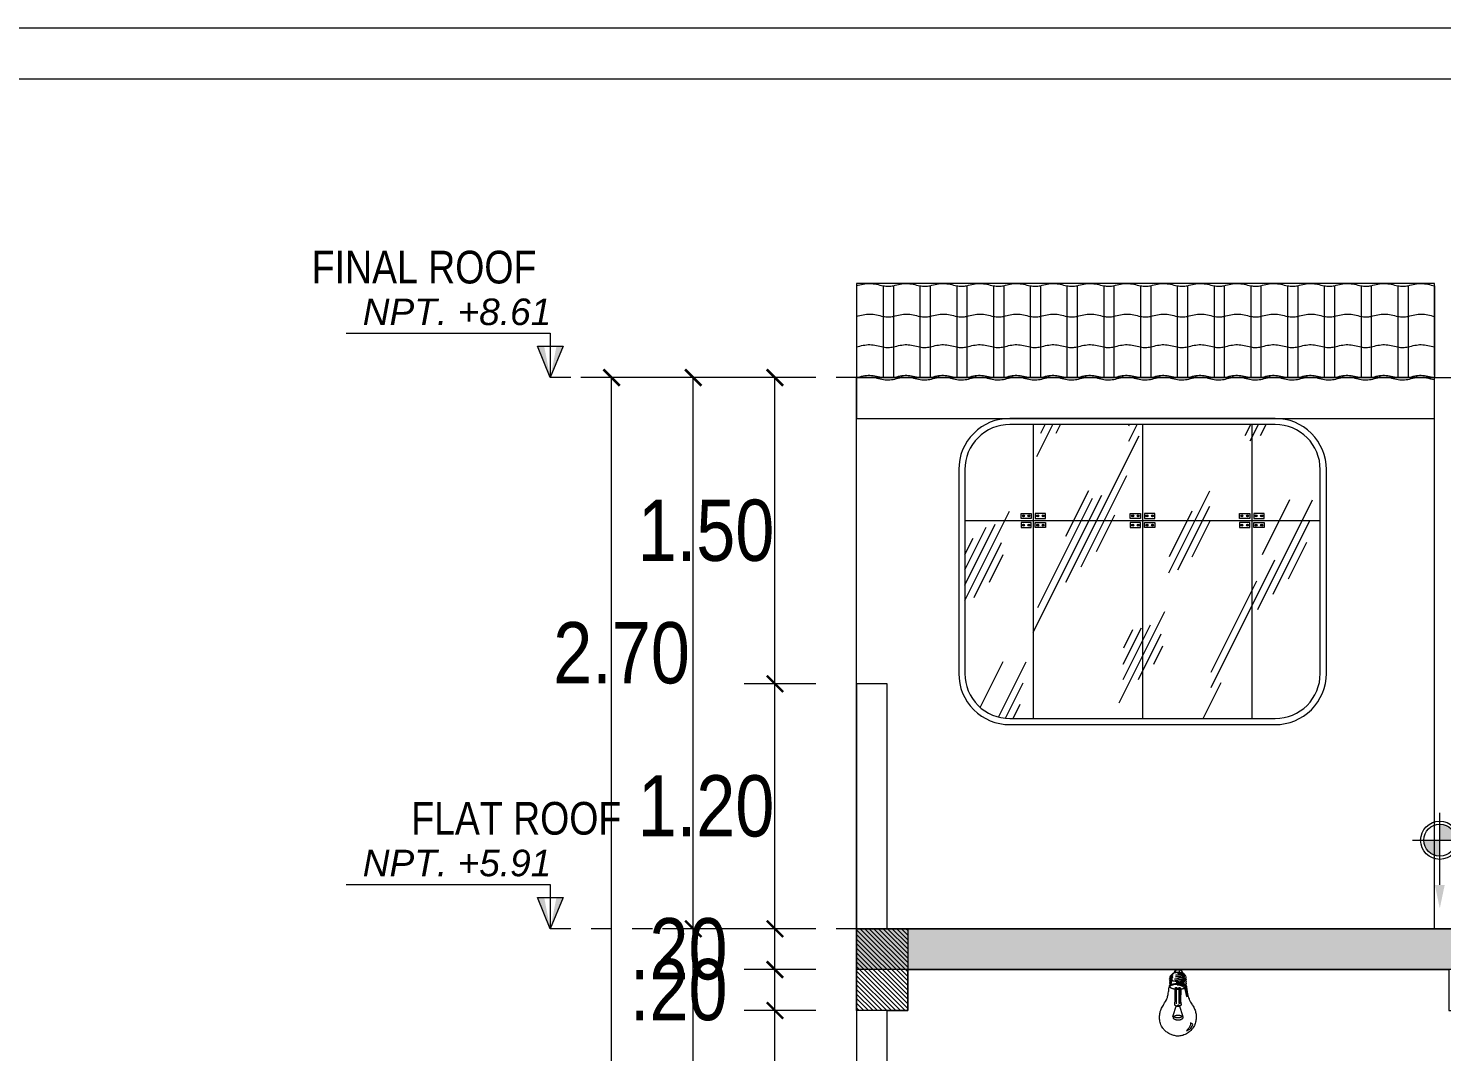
# Model space of a CAD drawing. Header units: millimetres. Extents: x 56 to 215, y 47 to 103.
# Drawn here: x 123.67 to 130.59, y 97.65 to 102.66 of the extents above; entities that cross this region are included whole.
import ezdxf
from ezdxf.enums import TextEntityAlignment as Align

# ---------------------------------------------------------------- set-up
doc = ezdxf.new("R2010")
doc.units = ezdxf.units.MM
doc.linetypes.add('DASHED2', pattern=[0.375, 0.25, -0.125])
for name, color, linetype, lineweight in [('A_Bloques', 56, 'Continuous', 15), ('A_Pared', 147, 'Continuous', 15), ('A_Texto', 43, 'Continuous', 9), ('A_Ventana', 140, 'Continuous', 9), ('E_Columna', 3, 'Continuous', 25), ('G_Proyección', 8, 'DASHED2', 15), ('G_Sombreados', 8, 'Continuous', 9), ('G_Texto', 122, 'Continuous', 20), ('Teja', 14, 'Continuous', 20)]:
    doc.layers.add(name, color=color, linetype=linetype, lineweight=lineweight)
doc.layers.add('E_Concreto', color=157, linetype='Continuous')
doc.layers.add('G_Acotación', color=171, linetype='Continuous')
doc.styles.add('Acotacion', font='ARIALN.TTF')
doc.styles.add('AMBIENTES', font='ARIALNB.TTF', dxfattribs={"height": 0.15})
doc.styles.add('ARIAL', font='ariali.ttf', dxfattribs={"height": 0.12})
doc.styles.add('Arial Marron', font='ARIALN.TTF')
doc.styles.add('Cotas', font='ARIALNB.TTF', dxfattribs={"height": 0.1})
doc.styles.add('Niveles', font='swissck.ttf')
doc.dimstyles.new('Lenin_50', dxfattribs={"dimtxt": 0.3, "dimasz": 0.08, "dimexe": 0.15, "dimexo": 0.2, "dimgap": 0.03, "dimtad": 2, "dimtih": 1, "dimtoh": 1, "dimlfac": -1, "dimzin": 4, "dimdsep": 46, "dimtxsty": 'Acotacion', "dimblk": 'ARCHTICK', "dimcen": 0.08, "dimclrd": 256, "dimclre": 256, "dimclrt": 4, "dimazin": 1, "dimtm": 1e-09, "dimtfac": 1, "dimtmove": 2, "dimatfit": 2, "dimfxl": 1, "dimtolj": 1, "dimlwd": 13, "dimlwe": 18, "dimarcsym": 0})

# ---------------------------------------------------------------- blocks, each defined once
blk = doc.blocks.new('TITULP')
h = blk.add_hatch(color=1)
h.paths.add_polyline_path([(0, -0.0554), (0, -0.134), (0.0785, -0.134, 0.414214)])
h.paths.add_polyline_path([(0, -0.134), (-0.0785, -0.134, 0.414214), (0, -0.2125)])
for p, q in [((0, -0.3527), (0, 0)), ((-0.134, -0.134), (0.134, -0.134)), ((0.2939, -0.2939), (0.5699, -0.2939))]:
    blk.add_line(p, q)
at = {"lineweight": 18}
blk.add_line((0.134, -0.134), (0.2939, -0.2939), dxfattribs=at)
for radius in [0.0937, 0.0785]:
    blk.add_circle((0, -0.134), radius)
blk.add_solid([(0.0242, -0.3527), (0, -0.4678), (-0.0242, -0.3527)])
at = {"style": 'Arial Marron', "width": 1.35}
blk.add_attdef('%%USALA', text='', height=0.14, dxfattribs=at).set_placement((0.3052, -0.1124), align=Align.TOP_LEFT)
at = {"style": 'Arial Marron', "width": 1.1}
blk.add_attdef('NPT%%P0.00', text='', height=0.1, dxfattribs=at).set_placement((0.6033, -0.3972), align=Align.MIDDLE_CENTER)
at = {"style": 'Arial Marron'}
blk.add_attdef('PISO', text='', height=0.08, dxfattribs=at).set_placement((0.6033, -0.5391), align=Align.MIDDLE_CENTER)
blk = doc.blocks.new('FOCO')
at = {"color": 7, "lineweight": 13}
for points in [[(0.044, -0.034), (0.027, -0.007), (0.025, -0.006), (0.023, -0.004), (0.02, -0.003), (0.017, -0.002), (0.014, -0.001), (0.011, -0.001), (0.008, -0.001), (0.005, 0), (0.001, 0), (-0.001, 0), (-0.005, 0), (-0.008, -0.001), (-0.011, -0.001), (-0.015, -0.001), (-0.018, -0.002), (-0.021, -0.003), (-0.023, -0.004), (-0.025, -0.006), (-0.026, -0.007), (-0.028, -0.008), (-0.043, -0.034)], [(-0.086, -0.268), (-0.083, -0.264), (-0.066, -0.19), (-0.063, -0.182), (-0.058, -0.176), (-0.051, -0.171), (-0.044, -0.166), (-0.036, -0.162), (-0.028, -0.159), (-0.018, -0.155), (-0.011, -0.153), (-0.001, -0.152), (0.011, -0.153), (0.009, -0.148), (0.001, -0.147), (-0.005, -0.147), (-0.013, -0.148), (-0.02, -0.149), (-0.03, -0.15), (-0.037, -0.152), (-0.046, -0.154), (-0.05, -0.156), (-0.058, -0.159), (-0.065, -0.163), (-0.068, -0.166), (-0.07, -0.17), (-0.072, -0.177), (-0.073, -0.185), (-0.086, -0.268), (-0.086, -0.268)], [(-0.012, -0.197), (-0.012, -0.335)], [(0.021, -0.197), (0.022, -0.335)], [(-0.082, -0.599), (-0.098, -0.591), (-0.113, -0.582), (-0.124, -0.573), (-0.131, -0.563), (-0.136, -0.553), (-0.14, -0.544), (-0.142, -0.535), (-0.121, -0.522), (-0.119, -0.535), (-0.116, -0.548), (-0.111, -0.562), (-0.104, -0.573), (-0.095, -0.585), (-0.082, -0.599), (-0.082, -0.599)], [(-0.044, -0.471), (-0.044, -0.472), (-0.043, -0.474), (-0.043, -0.476), (-0.042, -0.477), (-0.041, -0.479), (-0.04, -0.48), (-0.039, -0.482), (-0.038, -0.483), (-0.037, -0.484), (-0.035, -0.486), (-0.033, -0.487), (-0.031, -0.488), (-0.029, -0.489), (-0.027, -0.49), (-0.025, -0.491), (-0.022, -0.492), (-0.02, -0.493), (-0.017, -0.493), (-0.014, -0.494), (-0.012, -0.495), (-0.009, -0.495), (-0.006, -0.495), (-0.003, -0.496), (0, -0.496), (0.003, -0.496), (0.006, -0.496), (0.008, -0.495), (0.011, -0.495), (0.014, -0.495), (0.017, -0.494), (0.02, -0.494), (0.022, -0.493), (0.025, -0.492), (0.027, -0.492), (0.03, -0.491), (0.032, -0.49), (0.034, -0.489), (0.036, -0.487), (0.038, -0.486), (0.04, -0.485), (0.041, -0.484), (0.043, -0.482), (0.044, -0.481), (0.045, -0.479), (0.046, -0.478), (0.047, -0.476), (0.047, -0.475), (0.048, -0.473), (0.048, -0.472), (0.048, -0.47), (0.048, -0.468), (0.047, -0.467), (0.047, -0.465), (0.046, -0.464), (0.045, -0.462), (0.044, -0.461), (0.043, -0.459), (0.041, -0.458), (0.04, -0.457), (0.038, -0.455), (0.036, -0.454), (0.034, -0.453), (0.032, -0.452), (0.03, -0.451), (0.027, -0.45), (0.025, -0.449), (0.022, -0.449), (0.02, -0.448), (0.017, -0.447), (0.014, -0.447), (0.011, -0.447), (0.008, -0.446), (0.006, -0.446), (0.003, -0.446), (0, -0.446), (-0.003, -0.446), (-0.006, -0.446), (-0.009, -0.447), (-0.012, -0.447), (-0.014, -0.448), (-0.017, -0.448), (-0.02, -0.449), (-0.022, -0.45), (-0.025, -0.451), (-0.027, -0.452), (-0.029, -0.453), (-0.031, -0.454), (-0.033, -0.455), (-0.035, -0.456), (-0.037, -0.457), (-0.038, -0.459), (-0.039, -0.46), (-0.04, -0.462), (-0.041, -0.463), (-0.042, -0.465), (-0.043, -0.466), (-0.043, -0.468), (-0.044, -0.469), (-0.044, -0.471)]]:
    blk.add_lwpolyline(points, dxfattribs=at)
at = {"color": 47, "lineweight": 13}
blk.add_lwpolyline([(0.028, -0.028), (0.02, -0.003), (0.017, -0.002), (0.014, -0.001), (0.011, -0.001), (0.008, -0.001), (0.005, 0), (0.001, 0), (-0.001, 0), (-0.005, 0), (-0.008, -0.026)], dxfattribs=at)
at = {"color": 254, "lineweight": 13}
for points in [[(-0.069, -0.149), (-0.072, -0.151), (-0.074, -0.153), (-0.075, -0.155), (-0.076, -0.156), (-0.077, -0.157), (-0.078, -0.159), (-0.078, -0.159), (-0.079, -0.161), (-0.079, -0.163), (-0.079, -0.165), (-0.081, -0.173), (-0.091, -0.239), (-0.093, -0.249), (-0.095, -0.256), (-0.097, -0.265), (-0.101, -0.276), (-0.105, -0.285), (-0.108, -0.293), (-0.111, -0.3), (-0.114, -0.306), (-0.12, -0.318), (-0.126, -0.328), (-0.132, -0.338), (-0.137, -0.345), (-0.145, -0.359), (-0.151, -0.369), (-0.156, -0.377), (-0.16, -0.386), (-0.164, -0.397), (-0.167, -0.407), (-0.17, -0.417), (-0.172, -0.426), (-0.174, -0.436), (-0.175, -0.448), (-0.176, -0.462), (-0.176, -0.476), (-0.175, -0.486), (-0.173, -0.496), (-0.171, -0.505), (-0.169, -0.516), (-0.165, -0.528), (-0.162, -0.538), (-0.158, -0.548), (-0.153, -0.557), (-0.146, -0.568), (-0.138, -0.579), (-0.131, -0.588), (-0.124, -0.595), (-0.116, -0.602), (-0.108, -0.609), (-0.1, -0.616), (-0.09, -0.622), (-0.079, -0.629), (-0.068, -0.635), (-0.055, -0.64), (-0.044, -0.644), (-0.035, -0.646), (-0.024, -0.648), (-0.015, -0.65), (-0.004, -0.651), (0.006, -0.651), (0.017, -0.651), (0.026, -0.65), (0.036, -0.647), (0.044, -0.646), (0.054, -0.643), (0.063, -0.64), (0.071, -0.637), (0.079, -0.633), (0.087, -0.629), (0.094, -0.625), (0.102, -0.62), (0.11, -0.614), (0.118, -0.608), (0.125, -0.602), (0.132, -0.595), (0.14, -0.587), (0.146, -0.579), (0.152, -0.573), (0.158, -0.563), (0.164, -0.553), (0.17, -0.541), (0.174, -0.529), (0.177, -0.518), (0.18, -0.506), (0.182, -0.495), (0.183, -0.484), (0.183, -0.474), (0.183, -0.464), (0.183, -0.453), (0.182, -0.443), (0.181, -0.431), (0.179, -0.42), (0.176, -0.41), (0.172, -0.398), (0.168, -0.387), (0.163, -0.378), (0.157, -0.367), (0.151, -0.357), (0.146, -0.347), (0.14, -0.337), (0.135, -0.326), (0.125, -0.311), (0.117, -0.295), (0.112, -0.287), (0.11, -0.28), (0.107, -0.272), (0.104, -0.262), (0.102, -0.254), (0.099, -0.245), (0.098, -0.232), (0.096, -0.218), (0.094, -0.207), (0.092, -0.192), (0.091, -0.182), (0.09, -0.174), (0.087, -0.165), (0.087, -0.163), (0.086, -0.16), (0.086, -0.159), (0.086, -0.159), (0.085, -0.157), (0.084, -0.156), (0.082, -0.154), (0.08, -0.153), (0.078, -0.15), (0.074, -0.149), (0.07, -0.146), (0.066, -0.145), (0.062, -0.143), (0.058, -0.142), (0.054, -0.141), (0.049, -0.14), (0.045, -0.139), (0.04, -0.138), (0.036, -0.138), (0.031, -0.137), (0.026, -0.137), (0.022, -0.136), (0.017, -0.136), (0.012, -0.136), (0.008, -0.136), (0.004, -0.136), (0, -0.136), (-0.006, -0.136), (-0.01, -0.136), (-0.014, -0.136), (-0.019, -0.137), (-0.024, -0.137), (-0.028, -0.138), (-0.033, -0.138), (-0.038, -0.139), (-0.042, -0.14), (-0.046, -0.141), (-0.05, -0.142), (-0.054, -0.143), (-0.058, -0.145), (-0.061, -0.146), (-0.065, -0.148), (-0.069, -0.149), (-0.069, -0.149)], [(-0.062, -0.089), (-0.06, -0.091), (-0.052, -0.085), (-0.045, -0.082), (-0.036, -0.08), (-0.038, -0.078), (-0.043, -0.078), (-0.049, -0.079), (-0.056, -0.083), (-0.062, -0.089), (-0.062, -0.089)], [(-0.061, -0.066), (-0.059, -0.068), (-0.051, -0.063), (-0.043, -0.059), (-0.034, -0.057), (-0.036, -0.055), (-0.042, -0.055), (-0.049, -0.057), (-0.056, -0.061), (-0.061, -0.066), (-0.061, -0.066)], [(-0.06, -0.109), (-0.057, -0.111), (-0.048, -0.107), (-0.039, -0.103), (-0.031, -0.101), (-0.032, -0.099), (-0.038, -0.099), (-0.046, -0.101), (-0.054, -0.104), (-0.06, -0.109), (-0.06, -0.109)], [(-0.054, -0.13), (-0.05, -0.132), (-0.04, -0.127), (-0.032, -0.124), (-0.023, -0.122), (-0.025, -0.12), (-0.031, -0.12), (-0.038, -0.122), (-0.046, -0.125), (-0.054, -0.13), (-0.054, -0.13)], [(-0.005, -0.35), (-0.005, -0.351), (-0.005, -0.351), (-0.005, -0.351), (-0.005, -0.352), (-0.005, -0.352), (-0.004, -0.352), (-0.004, -0.353), (-0.004, -0.353), (-0.004, -0.353), (-0.004, -0.354), (-0.004, -0.354), (-0.004, -0.354), (-0.003, -0.355), (-0.003, -0.355), (-0.003, -0.355), (-0.003, -0.355), (-0.003, -0.356), (-0.002, -0.356), (-0.002, -0.356), (-0.002, -0.356), (-0.002, -0.356), (-0.001, -0.356), (-0.001, -0.356), (-0.001, -0.356), (-0.001, -0.356), (0, -0.356), (0, -0.356), (0, -0.356), (0, -0.356), (0, -0.356), (0.001, -0.356), (0.001, -0.356), (0.001, -0.356), (0.001, -0.355), (0.002, -0.355), (0.002, -0.355), (0.002, -0.355), (0.002, -0.354), (0.002, -0.354), (0.002, -0.354), (0.003, -0.353), (0.003, -0.353), (0.003, -0.353), (0.003, -0.352), (0.003, -0.352), (0.003, -0.351), (0.003, -0.351), (0.003, -0.351), (0.003, -0.35), (0.003, -0.35), (0.003, -0.35), (0.003, -0.349), (0.003, -0.349), (0.003, -0.348), (0.003, -0.348), (0.003, -0.348), (0.003, -0.347), (0.003, -0.347), (0.002, -0.347), (0.002, -0.346), (0.002, -0.346), (0.002, -0.346), (0.002, -0.345), (0.002, -0.345), (0.001, -0.345), (0.001, -0.345), (0.001, -0.344), (0.001, -0.344), (0, -0.344), (0, -0.344), (0, -0.344), (0, -0.344), (0, -0.344), (-0.001, -0.344), (-0.001, -0.344), (-0.001, -0.344), (-0.001, -0.344), (-0.002, -0.344), (-0.002, -0.344), (-0.002, -0.344), (-0.002, -0.344), (-0.003, -0.345), (-0.003, -0.345), (-0.003, -0.345), (-0.003, -0.345), (-0.003, -0.346), (-0.004, -0.346), (-0.004, -0.346), (-0.004, -0.346), (-0.004, -0.347), (-0.004, -0.347), (-0.004, -0.347), (-0.004, -0.348), (-0.005, -0.348), (-0.005, -0.349), (-0.005, -0.349), (-0.005, -0.349), (-0.005, -0.35), (-0.005, -0.35)]]:
    blk.add_lwpolyline(points, dxfattribs=at)
at = {"color": 31, "lineweight": 13}
for points in [[(0.08, -0.153), (0.081, -0.149), (0.081, -0.147), (0.081, -0.146), (0.08, -0.142), (0.081, -0.14), (0.082, -0.137), (0.083, -0.136), (0.084, -0.133), (0.084, -0.13), (0.083, -0.128), (0.082, -0.126), (0.08, -0.124), (0.079, -0.121), (0.079, -0.12), (0.08, -0.118), (0.081, -0.116), (0.083, -0.114), (0.084, -0.113), (0.084, -0.111), (0.083, -0.109), (0.082, -0.107), (0.08, -0.105), (0.08, -0.103), (0.079, -0.101), (0.08, -0.099), (0.081, -0.097), (0.083, -0.095), (0.085, -0.093), (0.085, -0.091), (0.084, -0.088), (0.083, -0.087), (0.081, -0.085), (0.079, -0.082), (0.078, -0.079), (0.079, -0.076), (0.081, -0.074), (0.082, -0.072), (0.082, -0.07), (0.081, -0.069), (0.08, -0.067), (0.078, -0.064), (0.074, -0.059), (0.066, -0.051), (0.06, -0.045), (0.056, -0.041), (0.051, -0.039), (0.047, -0.036), (0.04, -0.032), (0.03, -0.028), (0.022, -0.027), (0.014, -0.026), (0.003, -0.025), (-0.008, -0.026), (-0.018, -0.026), (-0.026, -0.027), (-0.033, -0.029), (-0.039, -0.031), (-0.043, -0.033), (-0.047, -0.036), (-0.05, -0.038), (-0.053, -0.041), (-0.063, -0.054), (-0.07, -0.065), (-0.073, -0.071), (-0.074, -0.073), (-0.074, -0.075), (-0.074, -0.077), (-0.073, -0.079), (-0.072, -0.081), (-0.071, -0.083), (-0.072, -0.085), (-0.073, -0.087), (-0.074, -0.088), (-0.075, -0.09), (-0.076, -0.092), (-0.077, -0.094), (-0.077, -0.097), (-0.076, -0.098), (-0.075, -0.1), (-0.074, -0.102), (-0.072, -0.104), (-0.072, -0.106), (-0.072, -0.107), (-0.074, -0.11), (-0.076, -0.112), (-0.076, -0.114), (-0.076, -0.117), (-0.075, -0.119), (-0.074, -0.121), (-0.073, -0.123), (-0.072, -0.125), (-0.073, -0.127), (-0.074, -0.13), (-0.075, -0.131), (-0.076, -0.133), (-0.077, -0.135), (-0.077, -0.137), (-0.077, -0.138), (-0.075, -0.141), (-0.074, -0.143), (-0.073, -0.145), (-0.073, -0.147), (-0.074, -0.149), (-0.073, -0.153), (-0.072, -0.153)], [(0.079, -0.153), (0.08, -0.153), (0.08, -0.153)]]:
    blk.add_lwpolyline(points, dxfattribs=at)
at = {"color": 21, "lineweight": 13}
for points in [[(0.001, -0.127), (0.02, -0.126), (-0.009, -0.123), (-0.007, -0.122), (-0.004, -0.12), (0.001, -0.119), (0.007, -0.117), (0.014, -0.116), (0.022, -0.116), (0.032, -0.115), (0.042, -0.114), (0.053, -0.114), (0.036, -0.11), (0.026, -0.108), (0.017, -0.108), (0.005, -0.108), (-0.011, -0.109), (-0.024, -0.111), (-0.036, -0.114), (-0.048, -0.118), (-0.053, -0.12), (-0.058, -0.121), (-0.061, -0.122), (-0.062, -0.121), (-0.062, -0.119), (-0.061, -0.117), (-0.058, -0.114), (-0.053, -0.111), (-0.046, -0.108), (-0.038, -0.104), (-0.027, -0.101), (-0.014, -0.098), (-0.001, -0.097), (0.012, -0.094), (0.036, -0.092), (0.021, -0.089), (0.01, -0.087), (-0.005, -0.088), (-0.02, -0.09), (-0.031, -0.092), (-0.04, -0.094), (-0.048, -0.097), (-0.055, -0.099), (-0.061, -0.101), (-0.064, -0.102), (-0.066, -0.102), (-0.066, -0.1), (-0.064, -0.098), (-0.062, -0.095), (-0.057, -0.092), (-0.051, -0.088), (-0.044, -0.085), (-0.035, -0.082), (-0.025, -0.079), (-0.01, -0.076), (0.001, -0.074), (0.011, -0.072), (0.026, -0.072), (0.011, -0.069), (-0.001, -0.068), (-0.011, -0.068), (-0.022, -0.068), (-0.033, -0.07), (-0.041, -0.072), (-0.048, -0.074), (-0.059, -0.078), (-0.06, -0.078), (-0.061, -0.077), (-0.061, -0.075), (-0.06, -0.072), (-0.057, -0.07), (-0.054, -0.067), (-0.047, -0.064), (-0.04, -0.061), (-0.034, -0.059), (-0.027, -0.057), (-0.02, -0.056), (-0.011, -0.055), (-0.001, -0.055), (0.008, -0.054), (0.024, -0.054), (0.015, -0.052), (0.008, -0.05), (-0.001, -0.049), (-0.008, -0.048), (-0.015, -0.048), (-0.023, -0.048), (-0.029, -0.049), (-0.035, -0.05), (-0.043, -0.052), (-0.049, -0.053), (-0.051, -0.053), (-0.052, -0.051), (-0.051, -0.049), (-0.049, -0.047), (-0.047, -0.045), (-0.044, -0.044), (-0.04, -0.042), (-0.035, -0.041), (-0.024, -0.039), (-0.013, -0.038), (0.008, -0.036), (-0.019, -0.035), (-0.025, -0.035), (-0.028, -0.034), (-0.029, -0.033), (-0.028, -0.03), (-0.03, -0.029), (-0.033, -0.029), (-0.039, -0.031), (-0.043, -0.033), (-0.047, -0.036), (-0.05, -0.038), (-0.053, -0.041), (-0.063, -0.054), (-0.07, -0.065), (-0.073, -0.071), (-0.074, -0.073), (-0.074, -0.075), (-0.074, -0.077), (-0.073, -0.079), (-0.072, -0.081), (-0.071, -0.083), (-0.072, -0.085), (-0.073, -0.087), (-0.074, -0.088), (-0.075, -0.09), (-0.076, -0.092), (-0.077, -0.094), (-0.077, -0.097), (-0.076, -0.098), (-0.075, -0.1), (-0.074, -0.102), (-0.072, -0.104), (-0.072, -0.106), (-0.072, -0.107), (-0.074, -0.11), (-0.076, -0.112), (-0.076, -0.114), (-0.076, -0.117), (-0.075, -0.119), (-0.074, -0.121), (-0.073, -0.123), (-0.072, -0.125), (-0.073, -0.127), (-0.074, -0.13), (-0.075, -0.131), (-0.076, -0.133), (-0.077, -0.135), (-0.077, -0.137), (-0.077, -0.138), (-0.075, -0.141), (-0.074, -0.143), (-0.073, -0.145), (-0.073, -0.151), (-0.06, -0.142), (-0.052, -0.139), (-0.042, -0.136), (-0.031, -0.133), (-0.022, -0.13), (-0.012, -0.129), (0.001, -0.127), (0.001, -0.127)], [(0.081, -0.069), (0.081, -0.071), (0.081, -0.073), (0.08, -0.075), (0.077, -0.072), (0.073, -0.069), (0.069, -0.067), (0.063, -0.065), (0.054, -0.063), (0.052, -0.059), (0.057, -0.06), (0.061, -0.061), (0.063, -0.06), (0.064, -0.058), (0.063, -0.055), (0.061, -0.052), (0.057, -0.048), (0.052, -0.043), (0.044, -0.038), (0.044, -0.034), (0.048, -0.036), (0.052, -0.039), (0.058, -0.043), (0.063, -0.048), (0.067, -0.052), (0.071, -0.057), (0.075, -0.061), (0.079, -0.065), (0.081, -0.069), (0.081, -0.069)], [(0.084, -0.093), (0.083, -0.095), (0.081, -0.092), (0.079, -0.091), (0.077, -0.089), (0.073, -0.088), (0.068, -0.086), (0.062, -0.085), (0.055, -0.082), (0.054, -0.077), (0.061, -0.08), (0.067, -0.082), (0.071, -0.082), (0.074, -0.082), (0.076, -0.081), (0.078, -0.079), (0.079, -0.081), (0.081, -0.085), (0.083, -0.087), (0.085, -0.09), (0.084, -0.093), (0.084, -0.093)], [(0.084, -0.112), (0.083, -0.114), (0.082, -0.112), (0.08, -0.111), (0.076, -0.109), (0.072, -0.108), (0.066, -0.107), (0.059, -0.106), (0.057, -0.1), (0.065, -0.101), (0.071, -0.102), (0.076, -0.101), (0.079, -0.099), (0.079, -0.101), (0.079, -0.103), (0.08, -0.104), (0.082, -0.107), (0.084, -0.11), (0.084, -0.112), (0.084, -0.112)], [(0.083, -0.136), (0.082, -0.133), (0.08, -0.131), (0.076, -0.128), (0.072, -0.125), (0.068, -0.124), (0.064, -0.123), (0.066, -0.12), (0.071, -0.12), (0.076, -0.12), (0.08, -0.118), (0.079, -0.12), (0.079, -0.122), (0.08, -0.124), (0.082, -0.127), (0.084, -0.13), (0.084, -0.133), (0.083, -0.136), (0.083, -0.136)], [(0.081, -0.148), (0.079, -0.146), (0.076, -0.144), (0.073, -0.142), (0.07, -0.14), (0.067, -0.139), (0.065, -0.137), (0.069, -0.136), (0.073, -0.137), (0.077, -0.139), (0.081, -0.141), (0.08, -0.142), (0.08, -0.145), (0.081, -0.148), (0.081, -0.148)]]:
    blk.add_lwpolyline(points, dxfattribs=at)
at = {"color": 252, "lineweight": 13}
for points in [[(-0.075, -0.168), (-0.075, -0.169), (-0.075, -0.171), (-0.074, -0.173), (-0.073, -0.174), (-0.071, -0.176), (-0.07, -0.177), (-0.068, -0.179), (-0.065, -0.18), (-0.063, -0.182), (-0.06, -0.183), (-0.057, -0.184), (-0.054, -0.186), (-0.05, -0.187), (-0.046, -0.188), (-0.042, -0.189), (-0.038, -0.19), (-0.034, -0.191), (-0.029, -0.191), (-0.025, -0.192), (-0.02, -0.193), (-0.015, -0.193), (-0.01, -0.193), (-0.005, -0.194), (0, -0.194), (0.005, -0.194), (0.01, -0.194), (0.015, -0.194), (0.019, -0.193), (0.024, -0.193), (0.029, -0.192), (0.034, -0.192), (0.038, -0.191), (0.043, -0.19), (0.047, -0.189), (0.051, -0.189), (0.055, -0.187), (0.059, -0.186), (0.062, -0.185), (0.065, -0.184), (0.068, -0.183), (0.071, -0.181), (0.073, -0.18), (0.075, -0.178), (0.077, -0.177), (0.079, -0.175), (0.08, -0.173), (0.081, -0.172), (0.082, -0.17), (0.082, -0.168), (0.082, -0.167), (0.082, -0.165), (0.081, -0.163), (0.08, -0.162), (0.079, -0.16), (0.077, -0.159), (0.075, -0.157), (0.073, -0.156), (0.071, -0.154), (0.068, -0.153), (0.065, -0.151), (0.062, -0.15), (0.059, -0.149), (0.055, -0.148), (0.051, -0.147), (0.047, -0.146), (0.043, -0.145), (0.038, -0.144), (0.034, -0.143), (0.029, -0.143), (0.024, -0.142), (0.019, -0.142), (0.015, -0.142), (0.01, -0.141), (0.005, -0.141), (0, -0.141), (-0.005, -0.142), (-0.01, -0.142), (-0.015, -0.142), (-0.02, -0.143), (-0.025, -0.143), (-0.029, -0.144), (-0.034, -0.145), (-0.038, -0.145), (-0.042, -0.146), (-0.046, -0.147), (-0.05, -0.148), (-0.054, -0.15), (-0.057, -0.151), (-0.06, -0.152), (-0.063, -0.153), (-0.065, -0.155), (-0.068, -0.156), (-0.07, -0.158), (-0.071, -0.159), (-0.073, -0.161), (-0.074, -0.163), (-0.075, -0.164), (-0.075, -0.166), (-0.075, -0.168)], [(-0.01, -0.349), (-0.046, -0.461), (-0.04, -0.463), (-0.033, -0.466), (-0.023, -0.469), (-0.015, -0.471), (-0.007, -0.472), (0.001, -0.473), (0.009, -0.472), (0.021, -0.471), (0.03, -0.469), (0.039, -0.466), (0.047, -0.462), (0.054, -0.459), (0.018, -0.349)]]:
    blk.add_lwpolyline(points, dxfattribs=at)
at = {"color": 253, "lineweight": 13}
blk.add_lwpolyline([(0.035, -0.348), (0.034, -0.318), (0.031, -0.314), (0.032, -0.189), (0.028, -0.176), (0.017, -0.176), (0.009, -0.182), (-0.001, -0.182), (-0.009, -0.176), (-0.02, -0.176), (-0.024, -0.189), (-0.022, -0.314), (-0.024, -0.318), (-0.027, -0.348), (-0.013, -0.359), (-0.006, -0.359), (-0.003, -0.362), (0.013, -0.362), (0.016, -0.359), (0.022, -0.359), (0.035, -0.348), (0.035, -0.348)], dxfattribs=at)
at = {"color": 251, "lineweight": 13}
for points in [[(-0.007, -0.194), (-0.007, -0.332)], [(0.016, -0.332), (0.016, -0.193)]]:
    blk.add_lwpolyline(points, dxfattribs=at)
blk = doc.blocks.new('_ArchTick')
at = {"color": 0, "linetype": 'ByBlock', "const_width": 0.15}
blk.add_lwpolyline([(-0.5, -0.5), (0.5, 0.5)], dxfattribs=at)
blk = doc.blocks.new('*D217')
at = {"layer": 'Defpoints', "color": 0, "transparency": 16777216}
for p in [(127.326, 97.8475), (127.726, 97.8475), (127.726, 95.5475)]:
    blk.add_point(p, dxfattribs=at)
at = {"layer": 'G_Acotación', "lineweight": 18, "transparency": 16777216}
for p, q in [((127.526, 97.8475), (127.176, 97.8475)), ((127.526, 95.5475), (127.176, 95.5475))]:
    blk.add_line(p, q, dxfattribs=at)
at = {"layer": 'G_Acotación', "lineweight": 13, "transparency": 16777216}
blk.add_line((127.326, 95.5475), (127.326, 97.8475), dxfattribs=at)
at = {"layer": 'G_Acotación', "lineweight": 13, "transparency": 16777216, "xscale": 0.08, "yscale": 0.08, "zscale": 0.08}
for p, rotation in [((127.326, 97.8475), 90.00000000000371), ((127.326, 95.5475), 270.0000000000037)]:
    blk.add_blockref('_ArchTick', p, dxfattribs=dict(at, rotation=rotation))
at = {"layer": 'G_Acotación', "color": 4, "lineweight": 5, "transparency": 16777216, "insert": (126.9749, 96.6975), "char_height": 0.3, "attachment_point": 5, "style": 'Acotacion'}
blk.add_mtext('\\A1;2.30', dxfattribs=at)
blk = doc.blocks.new('*D218')
at = {"layer": 'Defpoints', "color": 0, "transparency": 16777216}
for p in [(127.326, 98.0475), (127.726, 98.0475), (127.726, 97.8475)]:
    blk.add_point(p, dxfattribs=at)
at = {"layer": 'G_Acotación', "lineweight": 18, "transparency": 16777216}
for p, q in [((127.526, 98.0475), (127.176, 98.0475)), ((127.526, 97.8475), (127.176, 97.8475))]:
    blk.add_line(p, q, dxfattribs=at)
at = {"layer": 'G_Acotación', "lineweight": 13, "transparency": 16777216}
blk.add_line((127.326, 97.8475), (127.326, 98.0475), dxfattribs=at)
at = {"layer": 'G_Acotación', "lineweight": 13, "transparency": 16777216, "xscale": 0.08, "yscale": 0.08, "zscale": 0.08}
for p, rotation in [((127.326, 98.0475), 90.00000000000371), ((127.326, 97.8475), 270.0000000000037)]:
    blk.add_blockref('_ArchTick', p, dxfattribs=dict(at, rotation=rotation))
at = {"layer": 'G_Acotación', "color": 4, "lineweight": 5, "transparency": 16777216, "insert": (126.8547, 97.9475), "char_height": 0.3, "attachment_point": 5, "style": 'Acotacion'}
blk.add_mtext('\\A1;.20', dxfattribs=at)
blk = doc.blocks.new('*D283')
at = {"layer": 'Defpoints', "color": 0, "transparency": 16777216}
for p in [(127.326, 98.2475), (127.726, 98.2475), (127.726, 98.0475)]:
    blk.add_point(p, dxfattribs=at)
at = {"layer": 'G_Acotación', "lineweight": 18, "transparency": 16777216}
for p, q in [((127.526, 98.2475), (127.176, 98.2475)), ((127.526, 98.0475), (127.176, 98.0475))]:
    blk.add_line(p, q, dxfattribs=at)
at = {"layer": 'G_Acotación', "lineweight": 13, "transparency": 16777216}
blk.add_line((127.326, 98.0475), (127.326, 98.2475), dxfattribs=at)
at = {"layer": 'G_Acotación', "lineweight": 13, "transparency": 16777216, "xscale": 0.08, "yscale": 0.08, "zscale": 0.08}
for p, rotation in [((127.326, 98.2475), 90.00000000000371), ((127.326, 98.0475), 270.0000000000037)]:
    blk.add_blockref('_ArchTick', p, dxfattribs=dict(at, rotation=rotation))
at = {"layer": 'G_Acotación', "color": 4, "lineweight": 5, "transparency": 16777216, "insert": (126.8547, 98.1475), "char_height": 0.3, "attachment_point": 5, "style": 'Acotacion'}
blk.add_mtext('\\A1;.20', dxfattribs=at)
blk = doc.blocks.new('*D284')
at = {"layer": 'Defpoints', "color": 0, "transparency": 16777216}
for p in [(127.326, 99.4475), (127.726, 99.4475), (127.726, 98.2475)]:
    blk.add_point(p, dxfattribs=at)
at = {"layer": 'G_Acotación', "lineweight": 18, "transparency": 16777216}
for p, q in [((127.526, 99.4475), (127.176, 99.4475)), ((127.526, 98.2475), (127.176, 98.2475))]:
    blk.add_line(p, q, dxfattribs=at)
at = {"layer": 'G_Acotación', "lineweight": 13, "transparency": 16777216}
blk.add_line((127.326, 98.2475), (127.326, 99.4475), dxfattribs=at)
at = {"layer": 'G_Acotación', "lineweight": 13, "transparency": 16777216, "xscale": 0.08, "yscale": 0.08, "zscale": 0.08}
for p, rotation in [((127.326, 99.4475), 90.00000000000371), ((127.326, 98.2475), 270.0000000000037)]:
    blk.add_blockref('_ArchTick', p, dxfattribs=dict(at, rotation=rotation))
at = {"layer": 'G_Acotación', "color": 4, "lineweight": 5, "transparency": 16777216, "insert": (126.9885, 98.8475), "char_height": 0.3, "attachment_point": 5, "style": 'Acotacion'}
blk.add_mtext('\\A1;1.20', dxfattribs=at)
blk = doc.blocks.new('*D285')
at = {"layer": 'Defpoints', "color": 0, "transparency": 16777216}
for p in [(127.326, 100.9475), (127.726, 100.9475), (127.726, 99.4475)]:
    blk.add_point(p, dxfattribs=at)
at = {"layer": 'G_Acotación', "lineweight": 18, "transparency": 16777216}
for p, q in [((127.526, 100.9475), (127.176, 100.9475)), ((127.526, 99.4475), (127.176, 99.4475))]:
    blk.add_line(p, q, dxfattribs=at)
at = {"layer": 'G_Acotación', "lineweight": 13, "transparency": 16777216}
blk.add_line((127.326, 99.4475), (127.326, 100.9475), dxfattribs=at)
at = {"layer": 'G_Acotación', "lineweight": 13, "transparency": 16777216, "xscale": 0.08, "yscale": 0.08, "zscale": 0.08}
for p, rotation in [((127.326, 100.9475), 90.00000000000371), ((127.326, 99.4475), 270.0000000000037)]:
    blk.add_blockref('_ArchTick', p, dxfattribs=dict(at, rotation=rotation))
at = {"layer": 'G_Acotación', "color": 4, "lineweight": 5, "transparency": 16777216, "insert": (126.9885, 100.1975), "char_height": 0.3, "attachment_point": 5, "style": 'Acotacion'}
blk.add_mtext('\\A1;1.50', dxfattribs=at)
blk = doc.blocks.new('*D219')
at = {"layer": 'Defpoints', "color": 0, "transparency": 16777216}
for p in [(126.926, 98.2475), (127.726, 98.2475), (127.726, 95.5475)]:
    blk.add_point(p, dxfattribs=at)
at = {"layer": 'G_Acotación', "lineweight": 18, "transparency": 16777216}
for p, q in [((127.526, 98.2475), (126.776, 98.2475)), ((127.526, 95.5475), (126.776, 95.5475))]:
    blk.add_line(p, q, dxfattribs=at)
at = {"layer": 'G_Acotación', "lineweight": 13, "transparency": 16777216}
blk.add_line((126.926, 95.5475), (126.926, 98.2475), dxfattribs=at)
at = {"layer": 'G_Acotación', "lineweight": 13, "transparency": 16777216, "xscale": 0.08, "yscale": 0.08, "zscale": 0.08}
for p, rotation in [((126.926, 98.2475), 90), ((126.926, 95.5475), 270)]:
    blk.add_blockref('_ArchTick', p, dxfattribs=dict(at, rotation=rotation))
at = {"layer": 'G_Acotación', "color": 4, "lineweight": 5, "transparency": 16777216, "insert": (126.5749, 96.8975), "char_height": 0.3, "attachment_point": 5, "style": 'Acotacion'}
blk.add_mtext('\\A1;2.70', dxfattribs=at)
blk = doc.blocks.new('*D220')
at = {"layer": 'Defpoints', "color": 0, "transparency": 16777216}
for p in [(126.926, 100.9475), (127.726, 100.9475), (127.726, 98.2475)]:
    blk.add_point(p, dxfattribs=at)
at = {"layer": 'G_Acotación', "lineweight": 18, "transparency": 16777216}
for p, q in [((127.526, 100.9475), (126.776, 100.9475)), ((127.526, 98.2475), (126.776, 98.2475))]:
    blk.add_line(p, q, dxfattribs=at)
at = {"layer": 'G_Acotación', "lineweight": 13, "transparency": 16777216}
blk.add_line((126.926, 98.2475), (126.926, 100.9475), dxfattribs=at)
at = {"layer": 'G_Acotación', "lineweight": 13, "transparency": 16777216, "xscale": 0.08, "yscale": 0.08, "zscale": 0.08}
for p, rotation in [((126.926, 100.9475), 90), ((126.926, 98.2475), 270)]:
    blk.add_blockref('_ArchTick', p, dxfattribs=dict(at, rotation=rotation))
at = {"layer": 'G_Acotación', "color": 4, "lineweight": 5, "transparency": 16777216, "insert": (126.5749, 99.5975), "char_height": 0.3, "attachment_point": 5, "style": 'Acotacion'}
blk.add_mtext('\\A1;2.70', dxfattribs=at)
blk = doc.blocks.new('*D221')
at = {"layer": 'Defpoints', "color": 0, "transparency": 16777216}
for p in [(126.526, 100.9475), (127.726, 100.9475), (127.726, 92.3375)]:
    blk.add_point(p, dxfattribs=at)
at = {"layer": 'G_Acotación', "lineweight": 18, "transparency": 16777216}
for p, q in [((127.526, 100.9475), (126.376, 100.9475)), ((127.526, 92.3375), (126.376, 92.3375))]:
    blk.add_line(p, q, dxfattribs=at)
at = {"layer": 'G_Acotación', "lineweight": 13, "transparency": 16777216}
blk.add_line((126.526, 92.3375), (126.526, 100.9475), dxfattribs=at)
at = {"layer": 'G_Acotación', "lineweight": 13, "transparency": 16777216, "xscale": 0.08, "yscale": 0.08, "zscale": 0.08}
for p, rotation in [((126.526, 100.9475), 90), ((126.526, 92.3375), 270)]:
    blk.add_blockref('_ArchTick', p, dxfattribs=dict(at, rotation=rotation))
at = {"layer": 'G_Acotación', "color": 4, "lineweight": 5, "transparency": 16777216, "insert": (126.2002, 96.6425), "char_height": 0.3, "attachment_point": 5, "style": 'Acotacion'}
blk.add_mtext('\\A1;8.61', dxfattribs=at)
blk = doc.blocks.new('teja1')
for p, q in [((0, 0.3), (0, 0)), ((0.13, 0.3), (0.13, 0)), ((0.091, 0.0166), (0.091, -0.0007)), ((0.2197, 0.0189), (0.2197, 0))]:
    blk.add_line(p, q)
for points, knots in [([(0, 0), (0.0218, 0.012), (0.0653, 0.0359), (0.1077, 0.008), (0.13, 0)], [0, 0, 0, 0, 0.0689257, 0.1378514, 0.1378514, 0.1378514, 0.1378514]), ([(0.091, -0.0007), (0.1124, -0.0124), (0.1558, -0.0356), (0.1974, -0.008), (0.2197, 0)], [0.001367, 0.001367, 0.001367, 0.001367, 0.0689257, 0.1378514, 0.1378514, 0.1378514, 0.1378514])]:
    blk.add_open_spline(points, degree=3, knots=knots)
blk = doc.blocks.new('teja')
for p, q in [((0, 0.3), (0, 0)), ((0, 0.3), (0, 0)), ((0.13, 0.3), (0.13, 0)), ((0.18, 0.3), (0.18, 0))]:
    blk.add_line(p, q)
for points in [[(0, 0.3), (0.065, 0.3229), (0.13, 0.3), (0.155, 0.295), (0.18, 0.3)], [(0, 0), (0.065, 0.0229), (0.13, 0), (0.155, -0.005), (0.18, 0)]]:
    blk.add_spline(points, degree=3)

msp = doc.modelspace()

# ---------------------------------------------------------------- hatches: boundary and pattern name
at = {"layer": 'A_Ventana', "lineweight": 5}
h = msp.add_hatch(color=256, dxfattribs=at)
edge = h.paths.add_edge_path()
edge.add_arc((128.5427, 100.27), 0.005, 0, 360)
edge = h.paths.add_edge_path()
edge.add_arc((128.5694, 100.27), 0.005, 0, 360)
h = msp.add_hatch(color=256, dxfattribs=at)
edge = h.paths.add_edge_path()
edge.add_arc((128.5427, 100.225), 0.005, 0, 360)
edge = h.paths.add_edge_path()
edge.add_arc((128.5694, 100.225), 0.005, 0, 360)
h = msp.add_hatch(color=256, dxfattribs=at)
edge = h.paths.add_edge_path()
edge.add_arc((128.6127, 100.27), 0.005, 0, 360)
edge = h.paths.add_edge_path()
edge.add_arc((128.6394, 100.27), 0.005, 0, 360)
h = msp.add_hatch(color=256, dxfattribs=at)
edge = h.paths.add_edge_path()
edge.add_arc((128.6127, 100.225), 0.005, 0, 360)
edge = h.paths.add_edge_path()
edge.add_arc((128.6394, 100.225), 0.005, 0, 360)
h = msp.add_hatch(color=256, dxfattribs=at)
edge = h.paths.add_edge_path()
edge.add_arc((129.0777, 100.27), 0.005, 0, 360)
edge = h.paths.add_edge_path()
edge.add_arc((129.1044, 100.27), 0.005, 0, 360)
h = msp.add_hatch(color=256, dxfattribs=at)
edge = h.paths.add_edge_path()
edge.add_arc((129.0777, 100.225), 0.005, 0, 360)
edge = h.paths.add_edge_path()
edge.add_arc((129.1044, 100.225), 0.005, 0, 360)
h = msp.add_hatch(color=256, dxfattribs=at)
edge = h.paths.add_edge_path()
edge.add_arc((129.1477, 100.27), 0.005, 0, 360)
edge = h.paths.add_edge_path()
edge.add_arc((129.1744, 100.27), 0.005, 0, 360)
h = msp.add_hatch(color=256, dxfattribs=at)
edge = h.paths.add_edge_path()
edge.add_arc((129.1477, 100.225), 0.005, 0, 360)
edge = h.paths.add_edge_path()
edge.add_arc((129.1744, 100.225), 0.005, 0, 360)
h = msp.add_hatch(color=256, dxfattribs=at)
edge = h.paths.add_edge_path()
edge.add_arc((129.6127, 100.27), 0.005, 0, 360)
edge = h.paths.add_edge_path()
edge.add_arc((129.6394, 100.27), 0.005, 0, 360)
h = msp.add_hatch(color=256, dxfattribs=at)
edge = h.paths.add_edge_path()
edge.add_arc((129.6127, 100.225), 0.005, 0, 360)
edge = h.paths.add_edge_path()
edge.add_arc((129.6394, 100.225), 0.005, 0, 360)
h = msp.add_hatch(color=256, dxfattribs=at)
edge = h.paths.add_edge_path()
edge.add_arc((129.6827, 100.27), 0.005, 0, 360)
edge = h.paths.add_edge_path()
edge.add_arc((129.7094, 100.27), 0.005, 0, 360)
h = msp.add_hatch(color=256, dxfattribs=at)
edge = h.paths.add_edge_path()
edge.add_arc((129.6827, 100.225), 0.005, 0, 360)
edge = h.paths.add_edge_path()
edge.add_arc((129.7094, 100.225), 0.005, 0, 360)
at = {"layer": 'E_Columna', "lineweight": 5}
h = msp.add_hatch(dxfattribs=at)
h.set_pattern_fill('LINE', color=256, scale=0.005, angle=45, style=0)
h.set_pattern_definition([(135, (242.872084, 17.984226), (0.0112253202, 0.0112253202), [])])
h.paths.add_polyline_path([(127.976, 97.8475), (127.726, 97.8475), (127.726, 98.2475), (127.976, 98.2475)])
at = {"layer": 'G_Sombreados', "lineweight": 5}
h = msp.add_hatch(dxfattribs=at)
h.set_pattern_fill('GLASS3', color=4, style=0, pattern_type=2)
h.set_pattern_definition([(63.43495, (12.026, 48.5181), (-0.402492, 1.207477), [0.5, -0.3, 0.5, -0.3, 0.2, -0.436068]), (63.43495, (12.001, 48.5431), (-0.402492, 1.207477), [0.4, -0.5, 0.3, -0.3, 0.35, -0.386068]), (63.43495, (12.001, 48.6181), (-0.402492, 1.207477), [0.3, -0.6, 0.2, -0.3, 0.45, -0.386068]), (63.43495, (12.076, 48.5431), (-0.402492, 1.207477), [0.3, -0.6, 0.25, -1.086068]), (63.43495, (12.151, 48.6181), (-0.402492, 1.207477), [0.15, -0.75, 0.1, -1.236068]), (63.43495, (12.026, 48.7431), (-0.402492, 1.207477), [0.1, -0.75, 0.1, -0.4, 0.25, -0.636068]), (63.43495, (12.476, 48.6681), (-0.402492, 1.207477), [0.5, -0.75, 0.6, -0.396068]), (63.43495, (12.476, 48.5931), (-0.402492, 1.207477), [0.7, -0.5, 0.75, -0.296068]), (63.43495, (12.526, 48.6181), (-0.402492, 1.207477), [0.8, -0.4, 0.6, -0.436068]), (63.43495, (12.601, 48.6931), (-0.402492, 1.207477), [0.5, -0.7, 0.4, -0.636068]), (63.43495, (12.526, 48.8431), (-0.402492, 1.207477), [0.25, -1, 0.3, -0.686068]), (63.43495, (12.676, 48.7681), (-0.402492, 1.207477), [0.2, -1, 0.2, -0.836068])])
edge = h.paths.add_edge_path()
edge.add_arc((128.476, 99.4975), 0.22, 180, 270)
edge.add_line((128.476, 99.2775), (129.776, 99.2775))
edge.add_arc((129.776, 99.4975), 0.22, 270, 360)
edge.add_line((129.996, 99.4975), (129.996, 100.4975))
edge.add_arc((129.776, 100.4975), 0.22, 0, 90)
edge.add_line((129.776, 100.7175), (128.476, 100.7175))
edge.add_arc((128.476, 100.4975), 0.22, 90, 180)
edge.add_line((128.256, 100.4975), (128.256, 99.4975))
h = msp.add_hatch(dxfattribs=at)
h.set_pattern_fill('CONCRET5', color=256, scale=0.25, angle=90, style=0, pattern_type=2)
h.set_pattern_definition([(90, (54.08854, 16.1175), (0.25, 0.25), [0.0125, -0.0875, 0, -0.125, 0, -0.025]), (90, (54.16354, 16.1175), (0.25, 0.25), [0, -0.0875, 0.0125, -0.125, 0, -0.025]), (90, (54.21354, 16.1175), (0.25, 0.25), [0, -0.1, 0, -0.1125, 0.0125, -0.025]), (90, (54.31354, 16.1175), (0.25, 0.25), [0, -0.1, 0.0125, -0.1125, 0, -0.025]), (7e-15, (54.07604, 16.1175), (0.25, -0.25), [0.0125, -0.2375]), (7e-15, (54.07604, 16.2175), (0.25, -0.25), [-0.0875, 0.0125, -0.075, 0, -0.0625, 0.0125]), (7e-15, (54.07604, 16.3425), (0.25, -0.25), [0, -0.125, 0.0125, -0.0625, 0, -0.05]), (7e-15, (54.07604, 16.1425), (0.125, -0.125), [0, -0.0375, 0, -0.0375, 0, -0.05]), (7e-15, (54.08854, 16.1675), (0.125, -0.125), [0, -0.05, 0, -0.0375, 0, -0.0375]), (7e-15, (54.07604, 16.1925), (0.125, -0.125), [0, -0.05, 0, -0.05, 0, -0.025]), (7e-15, (54.10104, 16.2425), (0.125, -0.125), [0, -0.0375, 0, -0.05, 0, -0.0375]), (45, (54.07604, 16.1175), (0.25, 3e-17), [0.0176775, -0.106066, 0.0176775, -0.2121324]), (315, (54.07604, 16.2175), (0.25, 3e-17), [-0.176775, 0.0176775, -0.1414234, 0.0176775])])
h.paths.add_polyline_path([(127.726, 98.0475), (127.726, 98.2475), (133.726, 98.2475), (133.726, 98.0475)])

# ---------------------------------------------------------------- linework, layer by layer
at = {"lineweight": 5}
for points in [[(151.7019, 75.1029), (151.7019, 102.6587), (110.6519, 102.6587), (110.6519, 75.1029)], [(151.4519, 75.3529), (151.4519, 102.4087), (110.9019, 102.4087), (110.9019, 75.3529)]]:
    msp.add_lwpolyline(points, close=True, dxfattribs=at)
at = {"layer": 'A_Pared', "lineweight": 5, "ltscale": 0.5}
for points in [[(133.726, 98.2475), (127.726, 98.2475), (127.726, 100.9475), (133.726, 100.9475)], [(127.726, 100.9475), (127.726, 100.7475), (130.556, 100.7475), (130.556, 100.9475)], [(127.876, 97.8475), (127.976, 97.8475), (127.976, 98.0475), (130.626, 98.0475), (130.626, 97.8475), (130.726, 97.8475), (130.726, 95.5475), (130.626, 95.5475), (127.876, 95.5475)]]:
    msp.add_lwpolyline(points, close=True, dxfattribs=at)
for points in [[(130.556, 98.2475), (130.556, 100.9475)], [(133.726, 92.3375), (133.726, 99.4475), (133.576, 99.4475), (133.576, 98.2475), (127.876, 98.2475), (127.876, 99.4475), (127.726, 99.4475), (127.726, 92.3375)]]:
    msp.add_lwpolyline(points, dxfattribs=at)
at = {"layer": 'A_Ventana', "lineweight": 5}
for p, q in [((128.591, 100.7175), (128.591, 99.2775)), ((129.126, 100.7175), (129.126, 99.2775)), ((129.661, 100.7175), (129.661, 99.2775)), ((128.256, 100.2475), (129.996, 100.2475))]:
    msp.add_line(p, q, dxfattribs=at)
for points in [[(128.226, 99.4975, 0.414214), (128.476, 99.2475), (129.776, 99.2475, 0.414214), (130.026, 99.4975), (130.026, 100.4975, 0.414214), (129.776, 100.7475), (128.476, 100.7475, 0.414214), (128.226, 100.4975)], [(128.256, 99.4975, 0.414214), (128.476, 99.2775), (129.776, 99.2775, 0.414214), (129.996, 99.4975), (129.996, 100.4975, 0.414214), (129.776, 100.7175), (128.476, 100.7175, 0.414214), (128.256, 100.4975)]]:
    msp.add_lwpolyline(points, format="xyb", close=True, dxfattribs=at)
for points in [[(128.581, 100.2575), (128.531, 100.2575), (128.531, 100.2825), (128.581, 100.2825)], [(128.581, 100.2375), (128.531, 100.2375), (128.531, 100.2125), (128.581, 100.2125)], [(128.601, 100.2575), (128.651, 100.2575), (128.651, 100.2825), (128.601, 100.2825)], [(128.601, 100.2375), (128.651, 100.2375), (128.651, 100.2125), (128.601, 100.2125)], [(129.116, 100.2575), (129.066, 100.2575), (129.066, 100.2825), (129.116, 100.2825)], [(129.116, 100.2375), (129.066, 100.2375), (129.066, 100.2125), (129.116, 100.2125)], [(129.136, 100.2575), (129.186, 100.2575), (129.186, 100.2825), (129.136, 100.2825)], [(129.136, 100.2375), (129.186, 100.2375), (129.186, 100.2125), (129.136, 100.2125)], [(129.651, 100.2575), (129.601, 100.2575), (129.601, 100.2825), (129.651, 100.2825)], [(129.651, 100.2375), (129.601, 100.2375), (129.601, 100.2125), (129.651, 100.2125)], [(129.671, 100.2575), (129.721, 100.2575), (129.721, 100.2825), (129.671, 100.2825)], [(129.671, 100.2375), (129.721, 100.2375), (129.721, 100.2125), (129.671, 100.2125)]]:
    msp.add_lwpolyline(points, close=True, dxfattribs=at)
for centre in [(128.5427, 100.27), (128.5427, 100.225), (128.5694, 100.27), (128.5694, 100.225), (128.6127, 100.27), (128.6127, 100.225), (128.6394, 100.27), (128.6394, 100.225), (129.0777, 100.27), (129.0777, 100.225), (129.1044, 100.27), (129.1044, 100.225), (129.1477, 100.27), (129.1477, 100.225), (129.1744, 100.27), (129.1744, 100.225), (129.6127, 100.27), (129.6127, 100.225), (129.6394, 100.27), (129.6394, 100.225), (129.6827, 100.27), (129.6827, 100.225), (129.7094, 100.27), (129.7094, 100.225)]:
    msp.add_circle(centre, 0.005, dxfattribs=at)
for p in [(128.591, 100.2475), (128.591, 100.2475), (129.126, 100.2475), (129.126, 100.2475), (129.661, 100.2475), (129.661, 100.2475)]:
    msp.add_point(p, dxfattribs=at)
at = {"layer": 'E_Columna', "lineweight": 5}
msp.add_lwpolyline([(127.976, 97.8475), (127.726, 97.8475), (127.726, 98.2475), (127.976, 98.2475)], close=True, dxfattribs=at)
at = {"layer": 'E_Concreto', "lineweight": 5}
msp.add_lwpolyline([(127.726, 98.0475), (127.726, 98.2475), (133.726, 98.2475), (133.726, 98.0475)], close=True, dxfattribs=at)
at = {"layer": 'G_Proyección', "lineweight": 5, "ltscale": 0.25}
for p, q in [((127.726, 100.9475), (126.226, 100.9475)), ((127.726, 98.2475), (126.226, 98.2475))]:
    msp.add_line(p, q, dxfattribs=at)
at = {"layer": 'G_Texto', "lineweight": 5}
for points in [[(125.226, 101.1644), (126.226, 101.1644), (126.226, 100.9475), (126.1636, 101.1007), (126.2885, 101.1007), (126.226, 100.9475)], [(125.226, 98.4644), (126.226, 98.4644), (126.226, 98.2475), (126.1636, 98.4007), (126.2885, 98.4007), (126.226, 98.2475)]]:
    msp.add_lwpolyline(points, dxfattribs=at)
for points in [[(126.1636, 101.1007), (126.196, 101.1007), (126.226, 100.9475)], [(126.226, 100.9475), (126.2885, 101.1007), (126.256, 101.1007)], [(126.1636, 98.4007), (126.196, 98.4007), (126.226, 98.2475)], [(126.226, 98.2475), (126.2885, 98.4007), (126.256, 98.4007)]]:
    msp.add_solid(points, dxfattribs=at)
at = {"layer": 'Teja', "lineweight": 5}
for p, q in [((130.426, 101.3975), (130.426, 101.2475)), ((130.426, 101.3975), (130.426, 101.2475)), ((130.556, 101.3975), (130.556, 101.2475)), ((130.426, 101.2475), (130.426, 101.0975)), ((130.426, 101.2475), (130.426, 101.0975)), ((130.556, 101.2475), (130.556, 101.0975)), ((130.426, 101.0975), (130.426, 100.9475)), ((130.556, 101.0975), (130.556, 100.9475)), ((130.5171, 100.9558), (130.5171, 100.9471))]:
    msp.add_line(p, q, dxfattribs=at)
for points in [[(130.556, 100.9588), (130.556, 101.4088), (127.726, 101.4088)], [(127.726, 101.4088), (127.726, 100.9475)]]:
    msp.add_lwpolyline(points, dxfattribs=at)
for points in [[(130.426, 101.3975), (130.4478, 101.4035), (130.4913, 101.4154), (130.5337, 101.4015), (130.556, 101.3975)], [(130.426, 101.2475), (130.4478, 101.2535), (130.4913, 101.2654), (130.5337, 101.2515), (130.556, 101.2475)], [(130.426, 101.2475), (130.4478, 101.2535), (130.4913, 101.2654), (130.5337, 101.2515), (130.556, 101.2475)], [(130.426, 101.0975), (130.4478, 101.1035), (130.4913, 101.1154), (130.5337, 101.1015), (130.556, 101.0975)], [(130.426, 100.9475), (130.4478, 100.9535), (130.4913, 100.9654), (130.5337, 100.9515), (130.556, 100.9475)]]:
    msp.add_open_spline(points, degree=3, knots=[0, 0, 0, 0, 0.0689257, 0.1378514, 0.1378514, 0.1378514, 0.1378514], dxfattribs=at)
msp.add_open_spline([(130.5171, 100.9471), (130.53, 100.9436), (130.5431, 100.9401), (130.556, 100.938)], degree=3, dxfattribs=at)

# ---------------------------------------------------------------- block references
at = {"layer": 'A_Bloques', "lineweight": 5, "xscale": -0.5, "yscale": 0.5, "zscale": 0.5}
msp.add_blockref('FOCO', (129.301, 98.0475), dxfattribs=at)
at = {"layer": 'A_Texto', "lineweight": 5}
ref = msp.add_blockref('TITULP', (130.5815, 98.8153), dxfattribs=at)
ref.add_attrib('NPT%%P0.00', 'NPT +5.91', dxfattribs={"layer": '0', "color": 30, "height": 0.1, "style": 'Cotas'}).set_placement((131.1572, 98.4481), align=Align.MIDDLE_CENTER)
ref.add_attrib('%%USALA', '%%UFLAT ROOF', dxfattribs={"layer": '0', "height": 0.15, "style": 'AMBIENTES'}).set_placement((130.8818, 98.7155), align=Align.TOP_LEFT)
at = {"layer": 'Teja', "lineweight": 5, "yscale": 0.5}
for name, p in [('teja', (127.726, 101.2475)), ('teja', (127.906, 101.2475)), ('teja', (128.086, 101.2475)), ('teja', (128.266, 101.2475)), ('teja', (128.446, 101.2475)), ('teja', (128.626, 101.2475)), ('teja', (128.806, 101.2475)), ('teja', (128.986, 101.2475)), ('teja', (129.166, 101.2475)), ('teja', (129.346, 101.2475)), ('teja', (129.526, 101.2475)), ('teja', (129.706, 101.2475)), ('teja', (129.886, 101.2475)), ('teja', (130.066, 101.2475)), ('teja', (130.246, 101.2475)), ('teja', (127.726, 101.0975)), ('teja', (127.906, 101.0975)), ('teja', (128.086, 101.0975)), ('teja', (128.266, 101.0975)), ('teja', (128.446, 101.0975)), ('teja', (128.626, 101.0975)), ('teja', (128.806, 101.0975)), ('teja', (128.986, 101.0975)), ('teja', (129.166, 101.0975)), ('teja', (129.346, 101.0975)), ('teja', (129.526, 101.0975)), ('teja', (129.706, 101.0975)), ('teja', (129.886, 101.0975)), ('teja', (130.066, 101.0975)), ('teja', (130.246, 101.0975)), ('teja1', (127.726, 100.9475)), ('teja1', (127.726, 100.9475)), ('teja1', (127.906, 100.9475)), ('teja1', (127.906, 100.9475)), ('teja1', (128.086, 100.9475)), ('teja1', (128.086, 100.9475)), ('teja1', (128.266, 100.9475)), ('teja1', (128.266, 100.9475)), ('teja1', (128.446, 100.9475)), ('teja1', (128.446, 100.9475)), ('teja1', (128.626, 100.9475)), ('teja1', (128.626, 100.9475)), ('teja1', (128.806, 100.9475)), ('teja1', (128.806, 100.9475)), ('teja1', (128.986, 100.9475)), ('teja1', (128.986, 100.9475)), ('teja1', (129.166, 100.9475)), ('teja1', (129.166, 100.9475)), ('teja1', (129.346, 100.9475)), ('teja1', (129.346, 100.9475)), ('teja1', (129.526, 100.9475)), ('teja1', (129.526, 100.9475)), ('teja1', (129.706, 100.9475)), ('teja1', (129.706, 100.9475)), ('teja1', (129.886, 100.9475)), ('teja1', (129.886, 100.9475)), ('teja1', (130.066, 100.9475)), ('teja1', (130.066, 100.9475)), ('teja1', (130.246, 100.9475)), ('teja1', (130.246, 100.9475))]:
    msp.add_blockref(name, p, dxfattribs=at)

# ---------------------------------------------------------------- texts
at = {"layer": 'G_Texto', "lineweight": 5, "style": 'Niveles'}
for s, p in [('FINAL ROOF', (125.0578, 101.4087)), ('FLAT ROOF', (125.545, 98.7087))]:
    msp.add_text(s, height=0.16, rotation=360, dxfattribs=at).set_placement(p)
at = {"layer": 'G_Texto', "lineweight": 5, "style": 'ARIAL'}
for s, p in [('NPT. +8.61', (125.3074, 101.2697)), ('NPT. +5.91', (125.3074, 98.5697))]:
    msp.add_text(s, height=0.13, rotation=360, dxfattribs=at).set_placement(p, align=Align.MIDDLE_LEFT)

# ---------------------------------------------------------------- dimensions: what is measured, and where the dimension line sits
at = {"layer": 'G_Acotación', "lineweight": 5}
for base, p1, p2, picture, middle in [((126.526, 100.9475), (127.726, 92.3375), (127.726, 100.9475), '*D221', (126.2002, 96.6425)), ((126.926, 100.9475), (127.726, 98.2475), (127.726, 100.9475), '*D220', (126.5749, 99.5975)), ((127.326, 100.9475), (127.726, 99.4475), (127.726, 100.9475), '*D285', (126.9885, 100.1975)), ((127.326, 99.4475), (127.726, 98.2475), (127.726, 99.4475), '*D284', (126.9885, 98.8475)), ((126.926, 98.2475), (127.726, 95.5475), (127.726, 98.2475), '*D219', (126.5749, 96.8975)), ((127.326, 98.2475), (127.726, 98.0475), (127.726, 98.2475), '*D283', (126.8547, 98.1475)), ((127.326, 98.0475), (127.726, 97.8475), (127.726, 98.0475), '*D218', (126.8547, 97.9475)), ((127.326, 97.8475), (127.726, 95.5475), (127.726, 97.8475), '*D217', (126.9749, 96.6975))]:
    dim = msp.add_linear_dim(base=base, p1=p1, p2=p2, angle=90, dimstyle='Lenin_50', override={"dimfxl": 0.06}, dxfattribs=at)
    dim.commit()
    dim.dimension.update_dxf_attribs({"geometry": picture, "text_midpoint": middle})

doc.saveas('drawing.dxf')
